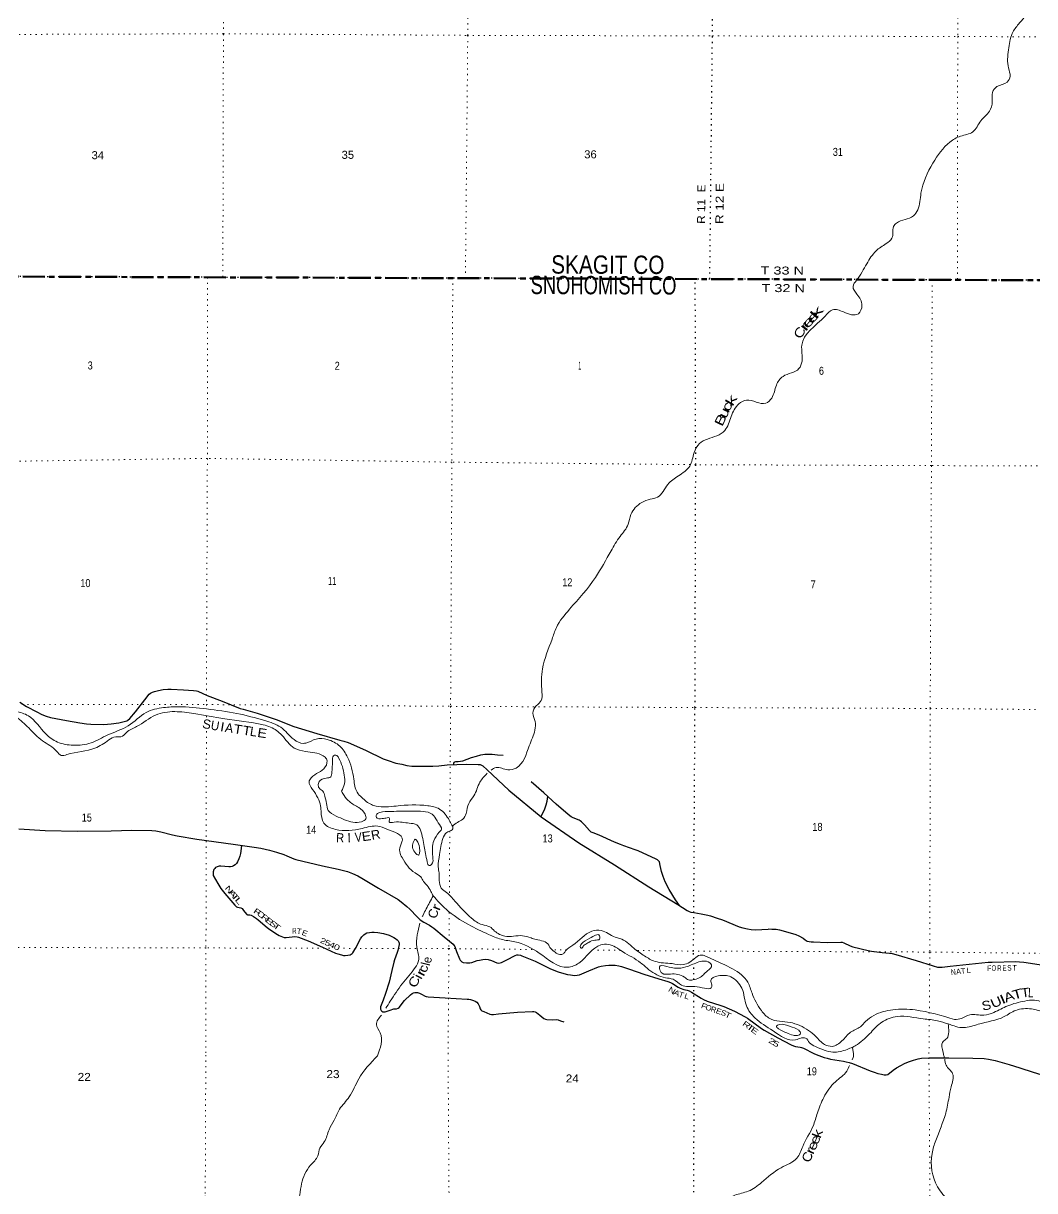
# Model space of a CAD drawing. Header units: feet. Extents: x -1048576 to 137166, y -268550 to 2097152.
# Drawn here: x -91916 to -69815, y 272684 to 298198 of the extents above; entities that cross this region are included whole.
import ezdxf
from ezdxf.enums import TextEntityAlignment as Align

# ---------------------------------------------------------------- set-up
doc = ezdxf.new("R2010")
doc.units = ezdxf.units.FT
doc.header["$LTSCALE"] = 80
doc.linetypes.add('DOTTED', pattern=[1.5, 0.3, -1.2])
doc.linetypes.add('LONG_DASH_SHORT_DASH', pattern=[9.9, 6, -1.2, 1.5, -1.2])
for name, color, linetype, lineweight in [('11', 7, 'LONG_DASH_SHORT_DASH', 60), ('29', 7, 'Continuous', 25), ('39', 7, 'Continuous', 13), ('6', 7, 'DOTTED', 25), ('7', 7, 'DOTTED', 13)]:
    doc.layers.add(name, color=color, linetype=linetype, lineweight=lineweight)
for name, color, linetype in [('12', 7, 'Continuous'), ('30', 7, 'Continuous'), ('41', 7, 'Continuous')]:
    doc.layers.add(name, color=color, linetype=linetype)

msp = doc.modelspace()

# ---------------------------------------------------------------- linework, layer by layer
at = {"layer": '11'}
msp.add_line((-61353.21, 292552.84), (-92029.66, 292662.08), dxfattribs=at)
at = {"layer": '29'}
for points in [[(-91996.71, 283359.07), (-91844.25, 283264), (-91624.5, 283148.72), (-91515.3, 283093.85), (-91414.46, 283053.82), (-91326.38, 283026.64), (-90974.43, 282956.55), (-90681.49, 282906.75), (-90539.91, 282887.67), (-90439.88, 282879.5), (-90154.85, 282870.22), (-89994.82, 282884.94), (-89829.22, 282910.47), (-89738.68, 282930.35), (-89656.93, 282952.15), (-89630.42, 282965.25), (-89587.9, 283003.02), (-89465.46, 283149.94), (-89262.63, 283414.7), (-89170.09, 283533.46), (-89138.78, 283559.78), (-89097.43, 283578.87), (-89048.38, 283595.22), (-88960.16, 283614.95), (-88857.64, 283637), (-88761.79, 283647.52), (-88688.7, 283647.9), (-88415.05, 283630.8), (-88196.4, 283617.02), (-88135.03, 283607.28), (-88101.94, 283598.86), (-87900.86, 283507.88), (-87568.28, 283384.39), (-87177.86, 283225.46), (-87115.53, 283204.66), (-86808.63, 283119.44), (-86393.58, 282982.26), (-86007.12, 282827.44), (-85501.5, 282678.43), (-85001.89, 282531.55), (-84910.22, 282505.28), (-84819.31, 282477.57), (-84764.89, 282456.23), (-84425.17, 282302.41), (-84049.22, 282125.57), (-83941.98, 282082.02), (-83772.62, 282029.4), (-83645.88, 282002.09), (-83535.07, 281978.47), (-83422.77, 281964.16), (-83347.96, 281960.31), (-82968.82, 281961.55), (-82835.69, 281969.39), (-82651.53, 281987.82), (-82231.52, 282004.04), (-81973.3, 282001.13), (-81934.66, 281996.64), (-81902.97, 281985.65), (-81872.9, 281965.76), (-81779.93, 281878.28), (-81308.21, 281435.02), (-80601.03, 280853.97), (-79778.65, 280282.84), (-78996.85, 279805.39), (-78245.38, 279324.48), (-77613.22, 278934.72), (-77405.93, 278806.73), (-77363.88, 278784.53), (-77326, 278774.03), (-77261.36, 278764.4), (-77104.37, 278735.88), (-76957.84, 278704.07), (-76902.73, 278688.65), (-76751.96, 278641.42), (-76638.99, 278601.04), (-76272.58, 278452.66), (-76194.27, 278427.08), (-76093.92, 278404.82), (-76010.79, 278390.74), (-75914.75, 278383.22), (-75637.95, 278402.18)], [(-82510.96, 281993.25), (-82507.47, 282029.5), (-82503.2, 282045.71), (-82486.85, 282058.43), (-82461.42, 282065.69), (-82411.97, 282064.04), (-82363.32, 282067.51), (-82312.78, 282080.32), (-82121.79, 282149.39), (-82016.35, 282183.77), (-81914.81, 282210.07), (-81832.88, 282221.92), (-81747.05, 282225.05), (-81667.57, 282221.92), (-81557.68, 282209.32), (-81432.74, 282200.88)], [(-77577.6, 278912.73), (-77661.67, 279038.65), (-77802.6, 279265.54), (-77892.73, 279437.09), (-77936.35, 279550.86), (-77969.02, 279660.53), (-78002.37, 279790.45), (-78016.25, 279871.25), (-78032.6, 279894.87), (-78056.22, 279916.67), (-78086.47, 279929.4), (-78481.29, 280109.22), (-78548.61, 280136.16), (-78793.74, 280221.85), (-78867.22, 280251.31), (-78997.2, 280303.6), (-79331.49, 280452.04), (-79464.06, 280501.6), (-79503.68, 280521.98), (-79545.81, 280556.1), (-79656.01, 280680.41), (-79720.19, 280745.04), (-79747.44, 280766.84), (-79769.24, 280779.55), (-79903.67, 280834.05), (-79943.21, 280855.55), (-80007.21, 280903.08), (-80268.77, 281134.44), (-80544.49, 281382.07), (-80820.36, 281621.63)], [(-80605.6, 280857.15), (-80571.55, 280918.04), (-80521.31, 281028.42), (-80491.03, 281118.48), (-80470.44, 281193.73), (-80451.79, 281298.81)], [(-92018.49, 280592.41), (-91440.17, 280557.86), (-90730.17, 280544.31), (-89995.66, 280546.45), (-89547.34, 280566.18), (-89109.72, 280553.79), (-89021.08, 280546.04), (-88908.5, 280523.38), (-88659.53, 280460.37), (-88552.45, 280438), (-88124.54, 280369.37), (-87331.65, 280259.31), (-86870.87, 280191.94), (-86723.15, 280167.32), (-86537.25, 280122.96), (-86383.45, 280080.13), (-86224.29, 280028.12), (-86158.2, 280003.83), (-86001.97, 279936.62), (-85959.94, 279924.11), (-85379.54, 279781.75), (-85039.18, 279711.35), (-84945.49, 279688.63), (-84835.73, 279656.86), (-84721.28, 279615.07), (-84604.84, 279564.99), (-84517.82, 279516.98), (-84151.93, 279297.81), (-83726.95, 279047.33), (-83658.58, 278995.64), (-83533.23, 278895.72), (-83470.7, 278836.42), (-83312.52, 278667.78), (-83243.09, 278605.86), (-83166.28, 278552.39), (-83042.76, 278483.36), (-82987.81, 278449.51), (-82946.48, 278419.78), (-82719.66, 278228.27), (-82525.04, 278072.81), (-82507.13, 278052.54), (-82488.71, 278020.13), (-82449.33, 277910.05), (-82383.85, 277747.22), (-82366.99, 277722.21), (-82352.46, 277704.05), (-82330.52, 277687.63), (-82303.85, 277672.44), (-82229.37, 277659.73), (-82161.51, 277662.18), (-82116.31, 277671.35), (-81997.12, 277711.56), (-81949.18, 277724.03), (-81874.7, 277738.56), (-81812.95, 277740.36), (-81760.26, 277733.11), (-81686.34, 277713.71), (-81565.88, 277665.9), (-81524.01, 277656.08), (-81496.85, 277660.45), (-81469.6, 277671.35), (-81349.03, 277731.51), (-81168.05, 277825.76), (-81135.19, 277834.48), (-81099.02, 277834.84), (-81053.6, 277829.39), (-81020.53, 277816.13), (-80734.26, 277697.56), (-80394.43, 277531.52), (-80225.24, 277469.71), (-80107.16, 277431.56), (-80021.47, 277409.27), (-79958.2, 277398.86), (-79874.64, 277389.78), (-79816, 277391.21), (-79763.83, 277404.31), (-79557.82, 277491.32), (-79348.44, 277572.15), (-79291.52, 277587.79), (-79197.05, 277605.95), (-79121.71, 277610.24), (-78979.07, 277609.59), (-78900, 277597.93), (-78846.45, 277585.97), (-78669.35, 277524.86), (-78352.68, 277413.79), (-78027.78, 277310.64)], [(-87150.48, 280232.82), (-87160.97, 280107.4), (-87170.09, 280056.27), (-87188.22, 279992.96), (-87208.2, 279934.83), (-87237.26, 279873.06), (-87260.88, 279836.73), (-87288.13, 279805.85), (-87322.61, 279784.49), (-87349.89, 279769.52), (-87391.67, 279762.25), (-87425.98, 279760.2), (-87597.12, 279779.62), (-87636.91, 279778.6), (-87680.51, 279764.07), (-87714.8, 279745.51), (-87735.01, 279727.74), (-87751.89, 279705.83), (-87769.52, 279653.26), (-87771.34, 279607.84), (-87766.58, 279570.78), (-87667.79, 279395.29), (-87598.76, 279286.3), (-87515.88, 279176.18), (-87296.72, 278925.58), (-87282.68, 278908.45), (-87261.11, 278888.55), (-87237.26, 278879.38), (-87160.57, 278865.64), (-87135.53, 278848.5), (-87103.24, 278808.78), (-87077.4, 278772.21), (-87030.49, 278721.72), (-87015.82, 278715.46), (-86970.22, 278712.26), (-86935.78, 278702.58), (-86883.03, 278677.74), (-86819.44, 278632.33), (-86786.33, 278604.8), (-86587.84, 278433.37), (-86532.42, 278390.72), (-86360.73, 278281.59), (-86323.51, 278258.11), (-86256.3, 278229.05), (-86218.15, 278218.15), (-86172.74, 278214.51), (-86040.87, 278231.05), (-85980.18, 278238.13), (-85935.87, 278235.11), (-85902.07, 278227.23), (-85689.44, 278143.55), (-85381.33, 278006.39), (-85097.28, 277877.76), (-85042.83, 277858.46), (-84966.53, 277836.66), (-84916.67, 277825.84), (-84881.15, 277822.13), (-84824.84, 277827.58), (-84775.79, 277838.48), (-84749.66, 277850.67), (-84730.8, 277867.84), (-84717.66, 277883.89), (-84668.61, 277954.74), (-84642.94, 278000.38), (-84579.6, 278136.4), (-84550.59, 278186.46), (-84517.83, 278232.68), (-84474.24, 278276.28), (-84445.55, 278297.56), (-84408.84, 278316.24), (-84354.34, 278328.95), (-84301.56, 278335.21), (-84247.16, 278334.4), (-84167.23, 278325.32), (-84043.92, 278302.02), (-83923.81, 278265.37), (-83821.54, 278219), (-83780.3, 278192.71), (-83747.6, 278165.46), (-83727.62, 278141.84), (-83713.09, 278118.23), (-83704.86, 278095.59), (-83702.19, 278067.36), (-83733.07, 277934.75), (-83745.16, 277888.32), (-83804.7, 277729.89), (-83818.45, 277680.43), (-83861.68, 277494.67), (-83923.04, 277241.34), (-84001.92, 276993.76), (-84055.69, 276848)], [(-75637.91, 278404.2), (-75562.1, 278401.64), (-75462.19, 278396.19), (-75390.13, 278383.31), (-75307.78, 278365.31), (-75030.86, 278283.55), (-74971.71, 278256.31), (-74875.43, 278199.99), (-74831.83, 278167.29), (-74783.42, 278139.46), (-74746.45, 278129.15), (-74701.04, 278120.06), (-74650.64, 278118.75), (-74350.14, 278111), (-74050.7, 278118.25), (-74021.17, 278114.82), (-73985.31, 278101.9), (-73843.17, 278032.65), (-73787.31, 278014.7), (-73455.62, 277934.37), (-73382.21, 277920.24), (-73145.77, 277888.06), (-72988.01, 277876.64), (-72930.26, 277867.79), (-72849.95, 277847.58), (-72404.51, 277716.37), (-72031.47, 277598.16), (-71939.85, 277571.46), (-71898.93, 277565.34), (-71836.3, 277567.83), (-71664.45, 277587.12), (-70828.1, 277678.64), (-70742.55, 277680.62), (-70224.99, 277689.55), (-70147.25, 277683.4), (-70050.6, 277675.02), (-69620.07, 277611.44)], [(-78027.78, 277310.64), (-77830.97, 277253.55), (-77775.06, 277231.09), (-77732.88, 277209.95), (-77607.54, 277131.83), (-77559.51, 277107.81), (-77484.01, 277082.79), (-77411.34, 277066.44), (-77366.88, 277051.62), (-77316.88, 277024.66), (-77104.34, 276888.41), (-77051.75, 276859.78), (-76971.73, 276828.47), (-76670.8, 276733.35), (-76604.78, 276708.57), (-76372.63, 276604.45), (-76140.86, 276484.9), (-76090.69, 276454.25), (-75782.6, 276227.61), (-75723.74, 276190.85), (-75429.34, 276024.95), (-75133.36, 275871.13), (-75087.65, 275850.79), (-75038.89, 275836.61), (-74942.61, 275820.27), (-74906.81, 275810.98), (-74868.13, 275796.65), (-74638.85, 275684.68), (-74590.2, 275660.41), (-74416.15, 275595.65)], [(-84055.65, 276850.01), (-84108.95, 276701.57), (-84114.55, 276677.68), (-84110.91, 276652.25), (-84098.2, 276619.55), (-84083.66, 276603.2), (-84060.05, 276590.48), (-84030.98, 276590.48), (-84006.11, 276592.56), (-83985.57, 276597.75), (-83874.76, 276635.9), (-83843.63, 276648.03), (-83822.08, 276655.88), (-83763.94, 276661.33), (-83724.08, 276674.03), (-83704, 276690.4), (-83587.78, 276837.05), (-83458.76, 276962.88), (-83422.43, 276990.13), (-83391.55, 277004.66), (-83364.3, 277011.93), (-83326.15, 277017.38), (-83299.85, 277015.35), (-83260.75, 277002.85), (-83215.83, 276977.4), (-83135.41, 276935.63), (-83113.89, 276926.98), (-83071.83, 276919.28), (-82696.75, 276898.82), (-82219.1, 276869.51), (-82181.7, 276866.61), (-82145.36, 276859.34), (-82078.15, 276837.54), (-82042.41, 276823.72), (-82009.12, 276801.21), (-81978.24, 276766.69), (-81959.25, 276741.34), (-81945.54, 276706.75), (-81932.82, 276661.33), (-81920.11, 276637.72), (-81896.49, 276615.92), (-81855.1, 276595.95), (-81722.1, 276543.26), (-81682.76, 276534.09), (-81642.17, 276532.36), (-81529.07, 276551.35), (-81118.76, 276587.96), (-80791.65, 276599.9), (-80759.32, 276597.75), (-80730.25, 276590.48), (-80701.27, 276577.97), (-80631.76, 276520.09), (-80541.33, 276448.79), (-80506.32, 276432.87), (-80477.75, 276426.99), (-80361.32, 276417.98), (-80272.45, 276422.35), (-80227.06, 276414.27), (-80180.1, 276398.37), (-80105.93, 276372.72)], [(-74416.15, 275595.65), (-74352.71, 275578.25), (-74276.62, 275560.32), (-73993.03, 275511.93), (-73936.31, 275499.82), (-73865.35, 275481.15), (-73798.46, 275459.98), (-73412.75, 275305.69), (-73323.84, 275273.88), (-73243.55, 275247.74), (-73164.34, 275227.99), (-73105.37, 275214.13), (-73057.66, 275212.86), (-73026.94, 275219.73), (-72905.22, 275315.63), (-72830.88, 275365.38), (-72743.12, 275417.66), (-72662.68, 275460.29), (-72571.33, 275501.69), (-72464.48, 275537.52), (-72360.33, 275567.04), (-72285.64, 275578.25), (-72128.79, 275587.58), (-71689.98, 275583.85), (-71163.41, 275581.98), (-70919.44, 275574.78), (-70821.7, 275559.57), (-70750.74, 275544.64), (-70680.27, 275527.63), (-70373.55, 275440.08), (-70141.04, 275371.03), (-69844.62, 275275.82), (-69417.85, 275144.61)]]:
    msp.add_lwpolyline(points, dxfattribs=at)
at = {"layer": '39'}
msp.add_line((-73779.17, 275592.98), (-73804.29, 275540.69), dxfattribs=at)
for points in [[(-139726.18, 284721.75), (-139786.61, 284683.23), (-139865.18, 284636.58), (-139935.68, 284589.96), (-139981.99, 284555.51), (-140024.23, 284506.92), (-140030.24, 284490.75), (-140030.24, 284490.75), (-140086.75, 284492.64)], [(-69882.09, 298837.21), (-69944.77, 298485.98), (-70166.82, 298179.36), (-70304.1, 297977.63), (-70386.96, 297616.33), (-70387.11, 297222.62), (-70352.88, 297040.87), (-70417.5, 296911.73), (-70639.47, 296815.09), (-70736.36, 296690.03), (-70740.48, 296484.09), (-70803.1, 296276.21), (-70990.82, 296066.46), (-71168.46, 295824.39), (-71434.82, 295731.84), (-71666.89, 295602.9), (-72038.3, 295143.02), (-72298.83, 294487.16), (-72371.6, 294121.81), (-72464.46, 293988.66), (-72835.76, 293833.65), (-72898.33, 293754.98), (-72932.73, 293500.63), (-73061.9, 293383.68), (-73281.88, 293222.43), (-73483.75, 292944.05), (-73707.84, 292582.92), (-73784.56, 292447.73), (-73697.87, 292278.04), (-73589.02, 292033.61), (-73667.77, 291851.99), (-73992.59, 291888.72), (-74230.65, 291937.46), (-74396.14, 291798.35), (-74904.82, 291162.98), (-74898.9, 290811.67), (-74965.55, 290650.23), (-75314.65, 290481.05), (-75459.99, 290289.42), (-75560.98, 290008.9), (-75692.17, 289895.99), (-76115.83, 289963.13), (-76277.27, 289880.54), (-76448.88, 289604.15), (-76588.21, 289299.45), (-76757.73, 289184.57), (-77141.14, 289011.39), (-77256.22, 288815.69), (-77351.16, 288521.03), (-77601.42, 288307.32), (-77831.5, 288121.84), (-78059.59, 287841.48), (-78214.96, 287797.25), (-78402.63, 287724.79), (-78636.77, 287464.62), (-78697.38, 287248.66), (-78875.03, 286982.36), (-79072.88, 286667.64), (-79412.05, 286086.57), (-79979.27, 285392.72), (-80267.94, 284991.29), (-80362.86, 284739.03), (-80570.92, 284091.18), (-80583.23, 283578.37), (-80597.42, 283396.67), (-80706.42, 283283.74), (-80783.15, 283118.28), (-80728.74, 282938.52), (-80736.89, 282750.76), (-80860.09, 282409.7), (-81144.76, 281921.44), (-81330.39, 281883.31), (-81582.57, 281930.05), (-81693.82, 281877.18)], [(-92077.91, 283161.85), (-91807.24, 283062.86), (-91428.09, 282666.68), (-91171.92, 282488.7), (-90826.94, 282419.64), (-90437.53, 282471.67), (-90070.26, 282644.86), (-89622.36, 282845.35), (-89230.76, 283136.49), (-88851.41, 283241.02), (-88524.91, 283261.94), (-87913.25, 283211.63), (-87249.5, 283113.92), (-86642.33, 282957.09), (-86291.27, 282811.94), (-86000.84, 282543.07), (-85797.1, 282460.04), (-85744.64, 282466.04), (-85516.62, 282554.6), (-85274.51, 282544.21), (-85000.17, 282398.52), (-84830.79, 282158.05), (-84693.78, 281675.35), (-84621.26, 281390.58), (-84520.43, 281277.4), (-84310.66, 281121.68), (-84207.78, 281087.24), (-83765.92, 281090.74), (-83077.92, 281098), (-82823.74, 281025.01), (-82607.95, 280780.45), (-82551.5, 280675.39), (-82531.36, 280590.57), (-82565.67, 280558.31), (-82660.51, 280511.99), (-82747.32, 280380.85), (-82818.07, 280031.65), (-82850.46, 279759.13), (-82832.35, 279629.89), (-82826.36, 279466.34), (-82782.04, 279294.68), (-82669.09, 279201.67), (-82485.57, 279013.68), (-82122.55, 278641.75), (-81890.58, 278498.12), (-81725.16, 278451.49), (-81616.24, 278358.48), (-81394.35, 278245.15), (-81008.99, 278254.79), (-80821.38, 278206.1), (-80708.4, 278173.66), (-80551.05, 278135.11), (-80434.06, 278048.16), (-80417.93, 278011.8), (-80365.5, 277955.2), (-80165.8, 277843.92), (-80105.26, 277870.09), (-80064.89, 277924.56), (-79907.47, 278049.54), (-79493.75, 278351.9), (-79285.93, 278369.82), (-79132.62, 278303.01), (-78983.35, 278226.11), (-78882.48, 278197.72), (-78577.91, 277985.36), (-78339.9, 277813.46), (-78111.96, 277694.07), (-77736.71, 277645.16), (-77496.63, 277624.68), (-77353.36, 277674.98), (-77088.99, 277834.17), (-77024.44, 277815.92), (-76639.15, 277641.82), (-76221.6, 277399.04), (-76086.49, 277239.38), (-75989.74, 276999), (-75788.12, 276621.21), (-75604.59, 276445.34), (-75160.76, 276360.01), (-74757.31, 276183.87), (-74599.99, 276054.47), (-74404.35, 275876.56), (-74242.96, 275838), (-74027.03, 275954.85), (-73837.31, 276144.4), (-73621.38, 276267.3), (-73510.37, 276378.22), (-73328.73, 276515.29), (-72913.06, 276637.95), (-72424.81, 276633.33), (-71565.4, 276422.32)], [(-92067.24, 283043.29), (-91799.27, 282796.34), (-91494.73, 282515.34), (-91184.11, 282284.8), (-91087.3, 282195.84), (-90966.24, 282213.87), (-90350.82, 282356.48), (-90046.1, 282533.79), (-89898.78, 282606.29), (-89785.8, 282604.14), (-89664.71, 282700.91), (-89440.17, 282828), (-89024.99, 283079.71), (-88609.34, 283153.91), (-88189.7, 283111.01), (-87515.87, 282995.12), (-86677.03, 282865.96), (-86512.19, 282813.89), (-86267.12, 282638.28), (-85996.88, 282357.31), (-85750.76, 282284.33), (-85361.4, 282186.96), (-85290.81, 282120.24), (-85317.11, 281944.62), (-85464.44, 281823.66), (-85623.88, 281708.77), (-85672.33, 281613.93), (-85623.96, 281494.75), (-85430.41, 281135.14), (-85410.3, 280977.64), (-85349.87, 280717.11), (-85093.69, 280579.51), (-84510.6, 280601.02), (-84171.63, 280651.09), (-83971.91, 280586.24), (-83631.03, 280347.59), (-83659.31, 280260.81), (-83691.66, 280091.25), (-83639.25, 279961.97), (-83356.92, 279628.5), (-83231.87, 279541.53), (-83169.36, 279444.55), (-83094.74, 279355.62), (-83010.06, 279220.25), (-82960.48, 279127.78)], [(-84966.26, 281413.21), (-84897.6, 281576.66), (-84901.56, 281766.45), (-85026.5, 282144.15), (-85084.99, 282204.79), (-85139.47, 282186.69), (-85161.71, 282067.59), (-85173.91, 281827.35), (-85200.18, 281726.43), (-85299.05, 281700.3), (-85448.38, 281625.78), (-85470.61, 281541.01), (-85444.4, 281474.35), (-85371.79, 281415.71), (-85327.45, 281306.63), (-85291.19, 281147.09), (-85252.92, 280995.62), (-85081.47, 280872.25), (-84712.31, 280738.56), (-84526.68, 280748.43), (-84431.83, 280812.92), (-84445.92, 280909.85), (-84587.09, 281055.39), (-84790.82, 281186.87), (-84907.79, 281320.26), (-84966.26, 281413.21)], [(-81777.35, 281806.15), (-81939.81, 281609.45), (-82069.05, 281310.8), (-82182.1, 281147.4), (-82240.69, 280927.39), (-82313.38, 280802.3), (-82430.42, 280733.8), (-82538.12, 280646.45)], [(-84203.44, 280886.63), (-84189.68, 280913.58), (-84127.13, 280949.85), (-83887.02, 280973.79), (-83358.42, 280979.21), (-82944.85, 280879.78), (-82850.08, 280724.21), (-82779.52, 280582.79), (-82827.97, 280516.22), (-82945.06, 280332.64), (-82969.41, 279987.42), (-82997.72, 279811.8), (-83048.17, 279787.63), (-83090.51, 279868.44), (-83158.97, 280207.72), (-83239.54, 280563.16), (-83320.2, 280680.35), (-83481.59, 280714.87), (-83814.48, 280737.48), (-83921.41, 280745.68), (-83917.36, 280790.1), (-83919.36, 280834.52), (-83963.75, 280834.57), (-84072.7, 280814.51), (-84201.82, 280842.93), (-84203.44, 280886.63)], [(-83259.39, 280186.48), (-83324.36, 280341.17), (-83354.62, 280365.43), (-83380.86, 280325.08), (-83415.21, 280212.06), (-83395.06, 280141.37), (-83314.4, 280030.23), (-83284.14, 280018.08), (-83255.87, 280072.56), (-83255.84, 280151.3), (-83259.86, 280187.65)], [(-83197.17, 278673.43), (-83181.75, 278705.61), (-83038.4, 278982.04), (-82959.65, 279129.33)], [(-82960.17, 279128.35), (-82677.31, 278834.22), (-82189.18, 278498.48), (-81747.42, 278283.94), (-81475.08, 278178.62), (-81174.49, 278121.73), (-80639.92, 277874.77), (-80016.61, 277565.12), (-79778.5, 277657.7), (-79294.12, 278054.87), (-79132.71, 278064.77), (-78822.07, 277908.93), (-78426.72, 277666.18), (-78244.61, 277513.26), (-77884.56, 277337.5), (-77717.55, 277302.78), (-77535.13, 277176.51), (-77188.12, 277139.75), (-76871.36, 277145.43), (-76871.35, 277181.77), (-76893.5, 277278.71), (-76734.08, 277375.43), (-76455.66, 277356.93), (-76213.64, 277108.3), (-76112.92, 276720.53), (-75927.4, 276459.86), (-75532.06, 276174.7), (-75039.85, 275978.27), (-74908.69, 276020.51), (-74821.94, 276018.39), (-74733.2, 275917.33), (-74606.13, 275836.42), (-74222.83, 275710.78), (-73914.12, 275770.98), (-73792.38, 275818.85)], [(-83996.57, 276672.92), (-83896.71, 276824.76), (-83636.29, 277202), (-83353.69, 277559.03), (-83276.96, 277732.57), (-83319.22, 278003.16), (-83307.01, 278271.68), (-83250.27, 278530.12)], [(-79556.39, 278109.69), (-79641.15, 278061.34), (-79671.42, 278039.17), (-79725.91, 277984.72), (-79742.05, 278000.89), (-79717.81, 278075.56), (-79536.18, 278200.52), (-79322.29, 278256.8), (-79324.34, 278182.1), (-79429.26, 278160.02), (-79556.39, 278109.69)], [(-77282.89, 277289.27), (-77379.74, 277289.39), (-77470.5, 277350.07), (-77613.73, 277408.79), (-77773.11, 277419.08), (-77956.71, 277435.45), (-78013.16, 277542.52), (-78017.18, 277576.85), (-77853.75, 277582.71), (-77547.1, 277548.02), (-77319.08, 277616.39), (-77056.76, 277702.89), (-76915.55, 277664.36), (-76875.22, 277607.78), (-76964.04, 277490.79), (-77143.66, 277335.54), (-77282.89, 277289.27)], [(-71565.4, 276422.32), (-71416.09, 276446.37), (-71234.48, 276524.89), (-70925.79, 276518.46), (-70705.85, 276578.77), (-70403.16, 276721.76), (-70027.85, 276828.31), (-69626.37, 276781.39), (-69517.44, 276732.81), (-69487.16, 276757), (-69523.46, 276815.59), (-69565.81, 276864.1), (-69523.43, 276882.22), (-69238.98, 276805.16), (-68988.81, 276770.53), (-68879.91, 276663.4), (-68716.54, 276525.91), (-68359.5, 276333.67)], [(-71704.65, 276327.59), (-71365.73, 276246.43), (-71046.92, 276320.75), (-70481.93, 276487.65), (-70227.67, 276624.63), (-69886.68, 276654.51), (-69271.39, 276480.14), (-68777.13, 276358.4), (-68652.08, 276259.32), (-68375.78, 275978.35), (-68063.12, 275800.3), (-67569.55, 275574.49)], [(-84175.01, 275629.78), (-84119.37, 276133.79), (-84199.54, 276314.32), (-84089.72, 276520.68)], [(-75233.19, 276133.86), (-75413.01, 276221), (-75459.39, 276277.59), (-75392.8, 276313.85), (-75158.77, 276275.21), (-74971.17, 276188.16), (-74928.83, 276119.47), (-74999.46, 276077.15), (-75094.29, 276081.31), (-75233.48, 276133.97)], [(-73794.69, 275814.37), (-73688.11, 275881.76), (-73391.42, 276143.87), (-73153.26, 276367.69), (-72816.28, 276490.45), (-72249.36, 276437.27), (-71938.66, 276398.54), (-71704.65, 276327.59)], [(-71704.65, 276327.59), (-71692.61, 276153.95), (-71735.04, 276008.63), (-71817.79, 275942.1), (-71846.06, 275861.38), (-71821.9, 275734.15), (-71805.79, 275653.37), (-71783.54, 275583.77)], [(-73779.17, 275592.98), (-73774.25, 275688.65), (-73782.93, 275734.22), (-73795.16, 275817.6)], [(-84174.54, 275630.35), (-84587.42, 275127.03), (-84793.56, 274733.43), (-85005.73, 274462.99), (-85127, 274222.79), (-85236.13, 274014.88), (-85339.22, 273750.45), (-85434.2, 273613.2), (-85480.7, 273445.65), (-85638.31, 273239.79), (-85836.38, 272834.07), (-85876.84, 272593.83), (-85977.97, 272103.27), (-85931.62, 271717.62), (-85968.05, 271477.38), (-85960.04, 271204.81), (-85877.33, 270819.14), (-85835.09, 270166.99), (-85821.02, 269902.5), (-85738.33, 269454.24), (-85706.11, 269074.66), (-85679.95, 268727.38), (-85702.25, 268434.64), (-85587.18, 268192.31), (-85556.93, 267992.41), (-85512.58, 267669.36), (-85583.39, 267279.73), (-85640.1, 266726.55), (-85597.74, 266508.48), (-85466.54, 266149.04), (-85357.55, 265817.87), (-85137.49, 265397.82), (-84957.83, 264981.82), (-84856.93, 264644.6)], [(-71778.55, 275560.17), (-71750.57, 275427.73), (-71607.21, 275237.88), (-71639.61, 274951.2), (-71686.13, 274727.11), (-71758.94, 274377.87), (-71975.24, 273780.35), (-72058.14, 273493.7), (-71937.14, 272768.82), (-71678.67, 272451.72), (-71385.87, 272136.62), (-71157.72, 271728.67), (-70834.68, 271177.33), (-70642.86, 270920.83), (-70388.42, 270644.11), (-70237.04, 270242.26), (-69910.06, 269319.42), (-69871.84, 268744), (-69908.23, 268622.87)], [(-73861.66, 275421.26), (-73922.05, 275295.53), (-74168.55, 275065.48), (-74423.16, 274720.36), (-74562.63, 274381.24), (-74657.64, 274096.6), (-74884, 273650.52), (-75011.33, 273396.19), (-75354.78, 273184.36), (-75783.09, 272863.55), (-76074.02, 272671.89), (-76366.93, 272583.19), (-76704.32, 272373.38), (-77272.06, 271907.27), (-77354.93, 271687.24), (-77352.99, 271418.71), (-77342.97, 271101.73), (-77413.77, 270746.42), (-77530.95, 270675.81), (-77767.34, 270447.78), (-78054.24, 270197.57), (-78221.95, 270007.86), (-78266.44, 269810.02), (-78191.77, 269579.82), (-78050.45, 269282.97), (-78078.77, 269157.8), (-78270.7, 269018.59), (-78593.98, 268717.91), (-78870.81, 268340.5), (-78949.66, 268084.12), (-78941.6, 268001.34), (-78895.82, 267884.04)]]:
    msp.add_spline(points, degree=3, dxfattribs=at)
at = {"layer": '6'}
for p, q in [((-77264.43, 277294.92), (-77266.63, 277630.72)), ((-77253.36, 275605.29), (-77263.43, 277141.95))]:
    msp.add_line(p, q, dxfattribs=at)
for points in [[(-76913.42, 292608.25), (-76857.23, 297902.71), (-76831.64, 303250.25), (-76824.84, 308560.95), (-76818.74, 313868.89), (-76838.87, 319184.93), (-76801.14, 321578.66)], [(-61353.21, 292552.84), (-61396.57, 292549.97), (-66168.99, 292569.99), (-66742.55, 292572.03), (-71502.48, 292588.98), (-72054.4, 292590.95), (-76913.42, 292608.25), (-77232.08, 292609.39), (-82255.2, 292627.27), (-82531.52, 292628.26), (-87555.99, 292646.15), (-87888.84, 292647.33), (-92029.66, 292662.08)], [(-77267.27, 277728.37), (-77268.52, 277919.18), (-77238.21, 283243.24), (-77222.02, 288551.16), (-77232.08, 292609.39)], [(-77220.65, 261850.73), (-77257.79, 267200.21), (-77264.64, 272531.5), (-77253.36, 275605.29)]]:
    msp.add_lwpolyline(points, dxfattribs=at)
at = {"layer": '7'}
for p, q in [((-87915.71, 283059.07), (-87915.77, 283028.1)), ((-82597.48, 280540.72), (-82607.1, 279139.57)), ((-80040.54, 277947.63), (-80363.75, 277950.95)), ((-78862.76, 277935.54), (-79454.88, 277941.62)), ((-72118.44, 276423.16), (-72125.74, 275587.55))]:
    msp.add_line(p, q, dxfattribs=at)
for points in [[(-87139.55, 321616.72), (-87132.54, 319257.85), (-87273.82, 313964.21), (-87370.73, 308601.87), (-87516.05, 303263.82), (-87544.34, 297961.97), (-87555.99, 292646.15)], [(-82255.2, 292627.27), (-82203.81, 297935.37), (-82151.52, 303269.5), (-82165.92, 305818.87), (-81778.98, 308468.36), (-81767.22, 308574.76), (-81771.82, 313878.08), (-81770.27, 313982.3), (-81774.8, 319215.19), (-81774.56, 321596.36)], [(-71493.84, 321560.99), (-71486.23, 319170.43), (-71462.07, 313854.38), (-71472.21, 308534.34), (-71499.24, 303246.42), (-71496.52, 297910.41), (-71502.48, 292588.98)], [(-92007.81, 297955.94), (-87544.34, 297970.05), (-82213.9, 297935.39), (-76857.23, 297922.9), (-71496.52, 297910.41), (-66160.02, 297887.86), (-61338.5, 297901.59)], [(-87888.84, 292647.33), (-87894.98, 288689.14), (-87915.23, 283308.54), (-87915.4, 283217.47)], [(-82531.52, 292628.26), (-82550.43, 288606.01), (-82578.74, 283269.84), (-82595.97, 280760.97)], [(-72054.4, 292590.95), (-72071.14, 288530.85), (-72097.42, 283222.94), (-72105.54, 277898.85), (-72117.26, 276557.73)], [(-61364.38, 288494.4), (-61432.44, 288495.87), (-66754.82, 288518.41), (-72071.14, 288530.85), (-77222.02, 288551.16), (-82550.43, 288606.01), (-87894.98, 288689.14), (-92046.31, 288627.56)], [(-92068.24, 283313.46), (-87915.23, 283308.54), (-82578.74, 283269.84), (-77238.21, 283243.24), (-72097.42, 283222.94), (-66787.16, 283168.11), (-61458.72, 283181.9), (-61379, 283177.85)], [(-87916.35, 282724.31), (-87925.37, 277997.5), (-87928.69, 275644.8)], [(-82609.69, 278762.05), (-82615.1, 277974.05), (-82634.89, 275624.57)], [(-85220.45, 277981.14), (-87925.37, 277988.5), (-92090.17, 277999.07)], [(-80797.48, 277955.4), (-82615.1, 277974.05), (-85012.24, 277980.57)], [(-64852.52, 277835.1), (-66799.32, 277835.95), (-72105.54, 277898.85), (-77268.52, 277919.18), (-78494.02, 277931.76)], [(-87928.69, 275644.8), (-87941.37, 272567.63), (-87908.26, 267246.42), (-87887.27, 261898.97)], [(-82569.11, 261883.94), (-82582.02, 267201.1), (-82613.11, 272518.27), (-82634.89, 275624.57)], [(-72125.74, 275587.55), (-72102, 272520.6), (-72091.12, 267181.23), (-72058.02, 261811.55)]]:
    msp.add_lwpolyline(points, dxfattribs=at)

# ---------------------------------------------------------------- texts
at = {"layer": '12'}
for s, width, p in [('SKAGIT CO', 0.85, (-80381.13, 292727.81)), ('SNOHOMISH CO', 0.75, (-80831.23, 292280.49))]:
    msp.add_text(s, height=400, rotation=359.796, dxfattribs=dict(at, width=width)).set_placement(p)
at = {"layer": '30'}
for s, rotation, width, p in [('N', 311.171, 1.55, (-87463.8, 279223.87)), ('A', 311.171, 1.7, (-87391.2, 279134.61)), ('T', 309.952, 1.85, (-87326.82, 279063.14)), ('L', 309.339, 1.85, (-87252.37, 278976.4)), ('F', 325.018, 1.6, (-86838.51, 278727.16)), ('O', 322.304, 1.4, (-86758.01, 278671.26)), ('R', 320.875, 1.5, (-86666.15, 278597.51)), ('E', 321.229, 1.6, (-86573.93, 278524.3)), ('S', 323.718, 1.5, (-86487.14, 278462.22)), ('T', 325.116, 1.7, (-86408.78, 278403.73)), ('R', 1.149, 0.65, (-85991.27, 278300.15)), ('E', 338.518, 1.15, (-85786.39, 278256.53)), ('2', 336.003, 1.35, (-85388.42, 278086.17)), ('5', 335.637, 1.35, (-85289.36, 278041.58)), ('4', 335.637, 1.35, (-85191.25, 277997.15)), ('0', 335.637, 1.45, (-85088.39, 277950.57)), ('F', 1.326, 0.75, (-70806.72, 277484.58)), ('O', 0.988, 0.65, (-70705.26, 277489.07)), ('R', 0.988, 0.65, (-70585.6, 277488.85)), ('E', 0.988, 0.7, (-70472.7, 277490.79)), ('S', 0.988, 0.7, (-70364.99, 277492.65)), ('T', 0.988, 0.85, (-70253.68, 277492.45)), ('N', 6.245, 0.75, (-71585.49, 277402.89)), ('A', 6.245, 0.85, (-71470.9, 277415.43)), ('T', 6.245, 0.95, (-71372.08, 277425.98)), ('L', 6.245, 0.9, (-71249.75, 277440.36)), ('N', 328.066, 1.3, (-77772.34, 277010.66)), ('A', 333.43, 1.3, (-77663.8, 276947.53)), ('T', 341.665, 1.2, (-77556.32, 276908.16)), ('L', 343.901, 1.15, (-77432.14, 276874.71)), ('F', 338.631, 1.2, (-77062.94, 276660.13)), ('E', 340.25, 1.1, (-76736.94, 276548.74)), ('S', 339.657, 1.1, (-76631.73, 276512.5)), ('T', 335.844, 1.35, (-76538.22, 276465.76)), ('R', 323.661, 1.4, (-76148.67, 276261.03)), ('T', 323.661, 1.75, (-76061.02, 276197.27)), ('E', 323.661, 1.5, (-75968.54, 276129.23)), ('2', 330.598, 1.5, (-75587.28, 275895.86)), ('5', 330.598, 1.5, (-75496.3, 275841.8))]:
    msp.add_text(s, height=120, rotation=rotation, dxfattribs=dict(at, width=width)).set_placement(p, align=Align.CENTER)
for s, rotation, p in [('T', 353.101, (-85896.67, 278293.98)), ('O', 340.942, (-76958.28, 276625.06)), ('R', 340.912, (-76849.99, 276585.93))]:
    msp.add_text(s, height=120, rotation=rotation, dxfattribs=at).set_placement(p, align=Align.CENTER)
at = {"layer": '41'}
for s, rotation, width, p in [('e', 48.315, 1.9, (-74589.92, 291715.48)), ('k', 49.891, 2.05, (-74502.58, 291817.08)), ('r', 52.39, 1.95, (-74766, 291517.01)), ('e', 49.773, 1.85, (-74685.25, 291612.5)), ('C', 60.898, 1.3, (-74863.9, 291391.1)), ('c', 66.053, 1.45, (-76447.99, 289784.15)), ('k', 59.888, 1.7, (-76360.36, 289910.1)), ('B', 64.843, 1.45, (-76590.02, 289487.87)), ('u', 66.059, 1.45, (-76514.79, 289644.7)), ('S', 350.225, 1.05, (-87923.57, 282782.46)), ('U', 350.258, 0.95, (-87742.19, 282749.88)), ('I', 350.258, 1.15, (-87583.1, 282722.57)), ('T', 351.197, 1.15, (-87240.17, 282669.95)), ('T', 351.296, 1.15, (-87046.33, 282639.88)), ('E', 351.296, 1.15, (-86711.37, 282587.42)), ('R', 358.548, 0.9, (-84995, 280297.19)), ('V', 4.636, 0.85, (-84588.48, 280312.85)), ('E', 8.157, 1.15, (-84404.31, 280333.37)), ('R', 10.794, 1.05, (-84197.61, 280367.69)), ('r', 67.868, 1.4, (-82802.63, 278844.33)), ('C', 72.238, 1.05, (-82864.42, 278709.28)), ('c', 75.924, 1.2, (-83082.91, 277513.78)), ('e', 81.795, 0.9, (-82994.88, 277712.79)), ('C', 62.57, 1.25, (-83290.01, 277203.77)), ('i', 61.9, 1.25, (-83204.76, 277319.65)), ('r', 63.463, 1.55, (-83140.3, 277410.89)), ('T', 15.984, 1.35, (-70167.6, 276884.25)), ('T', 7.771, 1.15, (-70005.64, 276913.09)), ('L', 358.162, 0.8, (-69901.83, 276910.32)), ('S', 12.62, 1.15, (-70847.72, 276637.18)), ('U', 23.729, 1.25, (-70616.24, 276712.88)), ('I', 23.709, 1.5, (-70474.55, 276777.62)), ('A', 20.912, 1.25, (-70341.73, 276831.65)), ('k', 70.419, 1.35, (-74466.36, 273897.71)), ('e', 66.234, 1.3, (-74522.38, 273761.42)), ('C', 66.871, 1.15, (-74690.92, 273381.61)), ('r', 65.956, 1.45, (-74630.42, 273517.33)), ('e', 65.956, 1.3, (-74579.64, 273628.52))]:
    msp.add_text(s, height=200, rotation=rotation, dxfattribs=dict(at, width=width)).set_placement(p, align=Align.CENTER)
for s, rotation, p in [('A', 351.197, (-87432.43, 282698.86)), ('L', 351.296, (-86901.16, 282617.5)), ('I', 1.965, (-84793.02, 280300.07)), ('l', 76.015, (-83027.47, 277614.78))]:
    msp.add_text(s, height=200, rotation=rotation, dxfattribs=at).set_placement(p, align=Align.CENTER)
at = {"layer": '6'}
for s, rotation, width, p in [('R 12 E', 89.392, 1.25, (-76617.71, 293811.77)), ('R 11  E', 89.392, 1.1, (-77019.08, 293815.4)), ('T 33 N', 359.796, 1.35, (-75804.14, 292709.03)), ('T 32 N', 359.796, 1.35, (-75783.79, 292324.85))]:
    msp.add_text(s, height=175, rotation=rotation, dxfattribs=dict(at, width=width)).set_placement(p)
at = {"layer": '7'}
for s, width, p in [('31', 0.85, (-74226.15, 295301.18)), ('34', 1.05, (-90425.61, 295228.93)), ('35', 1.05, (-84962.11, 295236.52)), ('36', 1.05, (-79659.11, 295247.49)), ('3', 0.85, (-90511.1, 290632.38)), ('2', 0.85, (-85111.98, 290626.06)), ('1', 0.4, (-79787.58, 290629.77)), ('6', 0.85, (-74529.8, 290516.45)), ('10', 0.85, (-90670.92, 285876.03)), ('11', 0.65, (-85258.87, 285921.42)), ('12', 0.85, (-80139.46, 285893.38)), ('7', 0.85, (-74710.32, 285846.84)), ('15', 0.85, (-90639.56, 280750.75)), ('14', 0.85, (-85736.54, 280483.02)), ('18', 0.85, (-74672.84, 280547.27)), ('13', 0.85, (-80569.81, 280295.32)), ('23', 1.1, (-85292.53, 275144.12)), ('19', 0.85, (-74795.82, 275203.87)), ('22', 1.1, (-90728.75, 275082.05)), ('24', 1.1, (-80062.82, 275048.29))]:
    msp.add_text(s, height=175, dxfattribs=dict(at, width=width)).set_placement(p)

doc.saveas('drawing.dxf')
